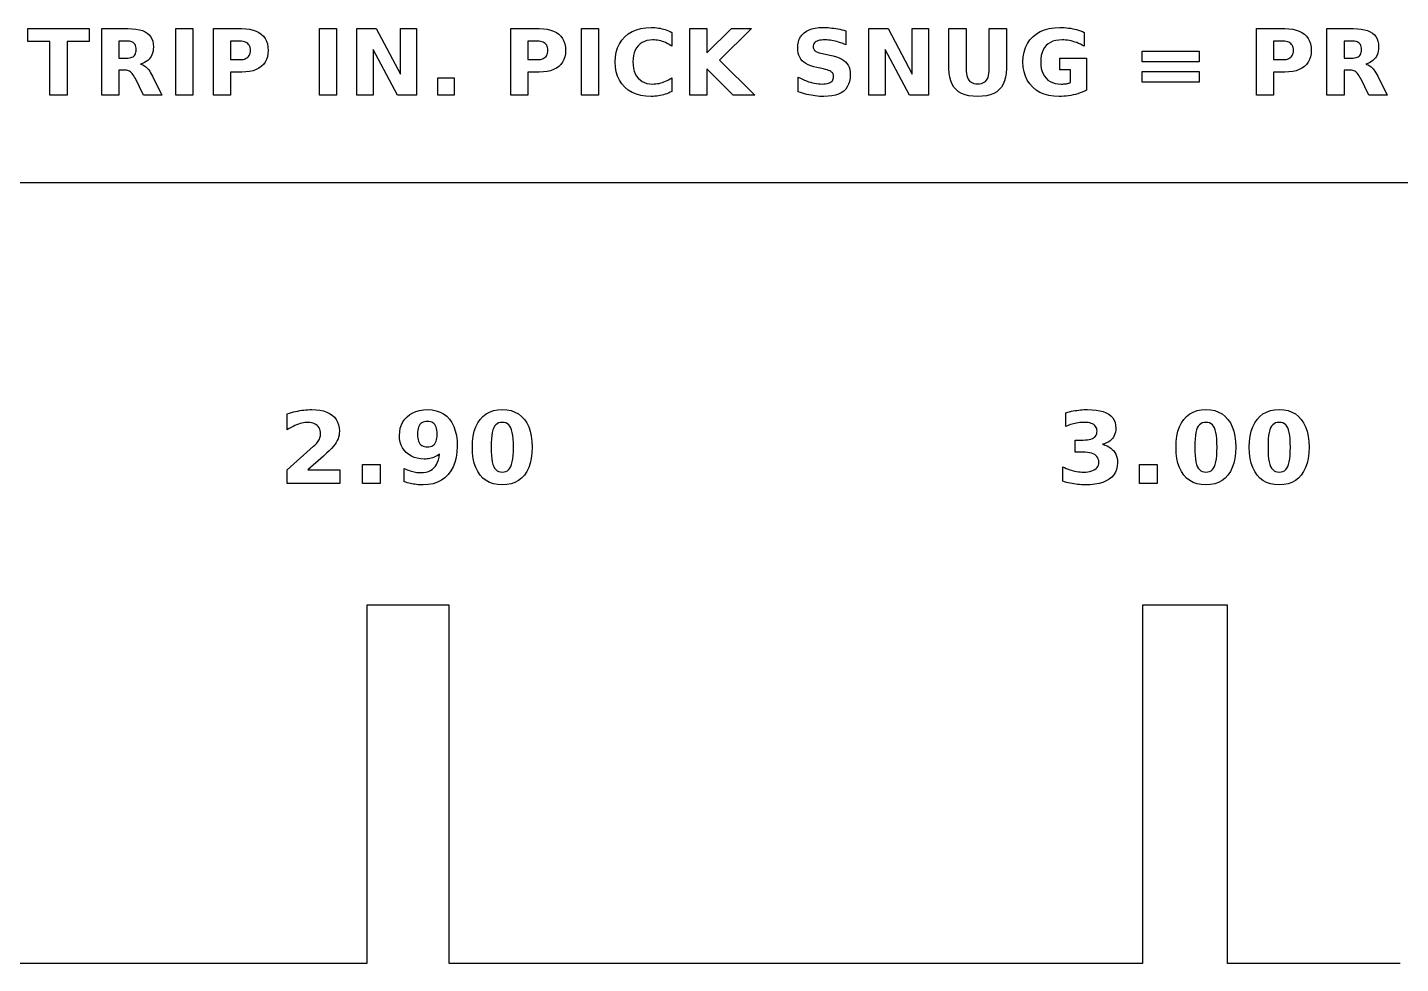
# Model space of a CAD drawing. Header units: millimetres. Extents: x 10 to 256, y 12 to 289.
# Drawn here: x 67.26 to 113.21, y 219.93 to 251.27 of the extents above; entities that cross this region are included whole.
import ezdxf

# ---------------------------------------------------------------- set-up
doc = ezdxf.new("R2010")
doc.units = ezdxf.units.MM
doc.layers.add('CUT', color=1, linetype='CONTINUOUS')
doc.layers.add('ENGRAVE', color=5, linetype='CONTINUOUS')

msp = doc.modelspace()

# ---------------------------------------------------------------- linework, layer by layer
at = {"layer": 'CUT', "color": 1}
for points in [[(11.925, 221.75), (11.925, 246.075), (185.95, 246.075)], [(113.2, 219.925), (107.425, 219.925), (107.425, 231.925), (104.575, 231.925), (104.575, 219.925), (81.375, 219.925), (81.375, 231.925), (78.625, 231.925), (78.625, 219.925), (55.325, 219.925), (55.325, 231.925), (52.675, 231.925), (52.675, 219.925), (29.275, 219.925), (29.275, 231.925), (26.725, 231.925), (26.725, 219.925), (11.925, 219.925), (11.925, 221.1)]]:
    msp.add_lwpolyline(points, dxfattribs=at)
at = {"layer": 'ENGRAVE', "color": 5}
for points in [[(68.0174, 249), (68.0174, 250.7933), (67.2774, 250.7933), (67.2774, 251.2275), (69.3303, 251.2275), (69.3303, 250.7933), (68.5918, 250.7933), (68.5918, 249), (68.0174, 249)], [(70.8941, 251.2111), (71.0081, 251.1906), (71.1091, 251.1619), (71.1971, 251.1249), (71.272, 251.0798), (71.3347, 251.0258), (71.386, 250.9623), (71.4259, 250.8892), (71.4544, 250.8066), (71.4715, 250.7145), (71.4772, 250.6128), (71.4742, 250.5414), (71.4653, 250.4744), (71.4505, 250.4118), (71.4298, 250.3535), (71.4031, 250.2997), (71.3705, 250.2503), (71.3319, 250.2051), (71.2874, 250.1641), (71.2368, 250.1272), (71.1802, 250.0944), (71.1176, 250.0658), (71.049, 250.0414), (71.0876, 250.0306), (71.1248, 250.0159), (71.1607, 249.9976), (71.1952, 249.9754), (71.2283, 249.9495), (71.2601, 249.9198), (71.2912, 249.8855), (71.3225, 249.8458), (71.3539, 249.8006), (71.3854, 249.75), (71.4171, 249.694), (71.4488, 249.6326), (71.7606, 249), (71.1489, 249), (70.8774, 249.5535), (70.85, 249.6063), (70.8224, 249.6532), (70.7948, 249.6941), (70.767, 249.7292), (70.7391, 249.7585), (70.711, 249.7818), (70.6814, 249.8005), (70.6486, 249.8158), (70.6128, 249.8277), (70.5738, 249.8362), (70.5317, 249.8413), (70.4865, 249.843), (70.3239, 249.843), (70.3239, 249), (69.7495, 249), (69.7495, 251.2275), (70.6267, 251.2275), (70.7669, 251.2234), (70.8941, 251.2111)], [(72.7989, 251.2275), (72.7989, 249), (72.2245, 249), (72.2245, 251.2275), (72.7989, 251.2275)], [(75.0897, 251.0388), (75.1593, 250.9714), (75.2161, 250.8951), (75.2604, 250.8099), (75.292, 250.7158), (75.3109, 250.6128), (75.3173, 250.5009), (75.3109, 250.3885), (75.292, 250.2852), (75.2604, 250.1908), (75.2161, 250.1054), (75.1593, 250.029), (75.0897, 249.9616), (75.0084, 249.9039), (74.9161, 249.8567), (74.8128, 249.82), (74.6985, 249.7938), (74.5732, 249.7781), (74.437, 249.7728), (74.058, 249.7728), (74.058, 249), (73.4836, 249), (73.4836, 251.2275), (74.437, 251.2275), (74.5732, 251.2223), (74.6985, 251.2065), (74.8128, 251.1803), (74.9161, 251.1436), (75.0084, 251.0964), (75.0897, 251.0388)], [(77.6057, 249), (77.0313, 249), (77.0313, 251.2275), (77.6057, 251.2275), (77.6057, 249)], [(80.2867, 249), (79.6451, 249), (78.835, 250.5278), (78.835, 249), (78.2904, 249), (78.2904, 251.2275), (78.9319, 251.2275), (79.7421, 249.6997), (79.7421, 251.2275), (80.2867, 251.2275), (80.2867, 249)], [(85.0449, 251.0388), (85.1145, 250.9714), (85.1713, 250.8951), (85.2156, 250.8099), (85.2472, 250.7158), (85.2661, 250.6128), (85.2725, 250.5009), (85.2661, 250.3885), (85.2472, 250.2852), (85.2156, 250.1908), (85.1713, 250.1054), (85.1145, 250.029), (85.0449, 249.9616), (84.9636, 249.9039), (84.8713, 249.8567), (84.768, 249.82), (84.6537, 249.7938), (84.5284, 249.7781), (84.3922, 249.7728), (84.0132, 249.7728), (84.0132, 249), (83.4388, 249), (83.4388, 251.2275), (84.3922, 251.2275), (84.5284, 251.2223), (84.6537, 251.2065), (84.768, 251.1803), (84.8713, 251.1436), (84.9636, 251.0964), (85.0449, 251.0388)], [(86.3749, 249), (85.8005, 249), (85.8005, 251.2275), (86.3749, 251.2275), (86.3749, 249)], [(88.4964, 248.9985), (88.4388, 248.9857), (88.3803, 248.9753), (88.3211, 248.9672), (88.261, 248.9614), (88.2, 248.9579), (88.1383, 248.9567), (87.9592, 248.9654), (87.793, 248.9913), (87.6396, 249.0345), (87.4991, 249.095), (87.3714, 249.1728), (87.2565, 249.2678), (87.1572, 249.3777), (87.0758, 249.4998), (87.0126, 249.6343), (86.9674, 249.781), (86.9403, 249.9401), (86.9313, 250.1115), (86.9403, 250.2834), (86.9674, 250.4428), (87.0126, 250.5899), (87.0758, 250.7246), (87.1572, 250.8468), (87.2565, 250.9567), (87.3714, 251.0518), (87.4991, 251.1295), (87.6396, 251.19), (87.793, 251.2332), (87.9592, 251.2592), (88.1383, 251.2678), (88.2, 251.2666), (88.261, 251.2632), (88.3211, 251.2574), (88.3803, 251.2492), (88.4388, 251.2388), (88.4964, 251.226), (88.5532, 251.211), (88.6093, 251.1937), (88.6646, 251.1742), (88.7192, 251.1524), (88.773, 251.1284), (88.8261, 251.1022), (88.8261, 250.6412), (88.773, 250.6759), (88.7202, 250.7073), (88.6676, 250.7355), (88.6152, 250.7605), (88.5631, 250.7823), (88.5113, 250.8008), (88.4591, 250.8163), (88.406, 250.829), (88.352, 250.8389), (88.2971, 250.8459), (88.2413, 250.8501), (88.1845, 250.8515), (88.0857, 250.8461), (87.9942, 250.8297), (87.91, 250.8023), (87.8331, 250.764), (87.7635, 250.7148), (87.7012, 250.6546), (87.6474, 250.5848), (87.6033, 250.5067), (87.5691, 250.4204), (87.5447, 250.3257), (87.53, 250.2228), (87.5251, 250.1115), (87.53, 250.0007), (87.5447, 249.8982), (87.5691, 249.8038), (87.6033, 249.7176), (87.6474, 249.6397), (87.7012, 249.5699), (87.7635, 249.5098), (87.8331, 249.4605), (87.91, 249.4222), (87.9942, 249.3949), (88.0857, 249.3785), (88.1845, 249.373), (88.2413, 249.3744), (88.2971, 249.3786), (88.352, 249.3857), (88.406, 249.3955), (88.4591, 249.4082), (88.5113, 249.4237), (88.5631, 249.4422), (88.6152, 249.464), (88.6676, 249.489), (88.7202, 249.5172), (88.773, 249.5487), (88.8261, 249.5834), (88.8261, 249.1223), (88.773, 249.0961), (88.7192, 249.0721), (88.6646, 249.0504), (88.6093, 249.0308), (88.5532, 249.0136), (88.4964, 248.9985)], [(90.4209, 250.1727), (91.604, 249), (90.8849, 249), (89.9987, 249.8773), (89.9987, 249), (89.4243, 249), (89.4243, 251.2275), (89.9987, 251.2275), (89.9987, 250.4144), (90.8267, 251.2275), (91.4936, 251.2275), (90.4209, 250.1727)], [(94.3508, 250.7947), (94.2923, 250.8098), (94.2347, 250.8225), (94.1781, 250.833), (94.1226, 250.8411), (94.0682, 250.8469), (94.0149, 250.8504), (93.9626, 250.8515), (93.8969, 250.85), (93.8373, 250.8452), (93.7836, 250.8374), (93.7358, 250.8263), (93.694, 250.8122), (93.6582, 250.7948), (93.6281, 250.7742), (93.6035, 250.7501), (93.5844, 250.7225), (93.5707, 250.6914), (93.5625, 250.6568), (93.5598, 250.6188), (93.5616, 250.59), (93.5671, 250.5635), (93.5764, 250.5392), (93.5893, 250.517), (93.6059, 250.497), (93.6262, 250.4793), (93.6513, 250.463), (93.6824, 250.4475), (93.7196, 250.4329), (93.7628, 250.4189), (93.8119, 250.4058), (93.8671, 250.3935), (94.1118, 250.3443), (94.2297, 250.3172), (94.3356, 250.2859), (94.4296, 250.2503), (94.5116, 250.2103), (94.5818, 250.1661), (94.6399, 250.1175), (94.6878, 250.0632), (94.727, 250.0018), (94.7574, 249.9332), (94.7792, 249.8576), (94.7923, 249.7747), (94.7966, 249.6848), (94.7905, 249.5672), (94.7723, 249.4601), (94.742, 249.3635), (94.6995, 249.2773), (94.6448, 249.2017), (94.578, 249.1365), (94.4988, 249.0816), (94.4067, 249.0366), (94.3018, 249.0017), (94.1841, 248.9767), (94.0537, 248.9617), (93.9104, 248.9567), (93.8397, 248.9579), (93.769, 248.9612), (93.6981, 248.9668), (93.6272, 248.9746), (93.5562, 248.9847), (93.4852, 248.997), (93.414, 249.0115), (93.3429, 249.0282), (93.2718, 249.047), (93.2007, 249.068), (93.1296, 249.0911), (93.0585, 249.1164), (93.0585, 249.6013), (93.1292, 249.565), (93.1991, 249.5319), (93.2683, 249.5019), (93.3366, 249.4749), (93.4042, 249.4511), (93.471, 249.4304), (93.537, 249.4129), (93.6022, 249.3985), (93.6666, 249.3874), (93.7303, 249.3794), (93.7931, 249.3746), (93.8552, 249.373), (93.9154, 249.3747), (93.9707, 249.38), (94.0212, 249.3887), (94.0667, 249.4008), (94.1074, 249.4165), (94.1431, 249.4357), (94.1737, 249.458), (94.1987, 249.4834), (94.2181, 249.5117), (94.232, 249.5431), (94.2403, 249.5774), (94.2431, 249.6147), (94.2412, 249.6482), (94.2355, 249.679), (94.2261, 249.7072), (94.2129, 249.7327), (94.1959, 249.7556), (94.1752, 249.7758), (94.1488, 249.7944), (94.1149, 249.8123), (94.0736, 249.8295), (94.0247, 249.8461), (93.9683, 249.862), (93.9044, 249.8773), (93.6821, 249.9265), (93.5757, 249.9527), (93.4793, 249.9837), (93.3928, 250.0194), (93.3164, 250.0598), (93.2499, 250.1049), (93.1935, 250.1548), (93.1463, 250.21), (93.1077, 250.2713), (93.0777, 250.3387), (93.0562, 250.4121), (93.0434, 250.4915), (93.0391, 250.577), (93.045, 250.6836), (93.0629, 250.7817), (93.0928, 250.8713), (93.1345, 250.9523), (93.1883, 251.0248), (93.2539, 251.0888), (93.3307, 251.1435), (93.418, 251.1882), (93.5157, 251.223), (93.6239, 251.2479), (93.7425, 251.2628), (93.8716, 251.2678), (93.933, 251.267), (93.9951, 251.2647), (94.0577, 251.2609), (94.1209, 251.2555), (94.1847, 251.2486), (94.2491, 251.2402), (94.3141, 251.2302), (94.3798, 251.2187), (94.4464, 251.2057), (94.5136, 251.1911), (94.5816, 251.175), (94.6504, 251.1574), (94.6504, 250.6859), (94.5895, 250.7122), (94.529, 250.7362), (94.4691, 250.7579), (94.4097, 250.7774), (94.3508, 250.7947)], [(96.7778, 249), (95.9677, 250.5278), (95.9677, 249), (95.4231, 249), (95.4231, 251.2275), (96.0647, 251.2275), (96.8748, 249.6997), (96.8748, 251.2275), (97.4194, 251.2275), (97.4194, 249), (96.7778, 249)], [(98.7171, 249.5941), (98.7397, 249.5415), (98.7672, 249.4976), (98.8005, 249.4613), (98.8401, 249.4317), (98.886, 249.4086), (98.9383, 249.3921), (98.9969, 249.3823), (99.0619, 249.379), (99.1273, 249.3823), (99.1863, 249.3921), (99.2389, 249.4086), (99.285, 249.4317), (99.3248, 249.4613), (99.3581, 249.4976), (99.3856, 249.5415), (99.4082, 249.5941), (99.4258, 249.6555), (99.4383, 249.7257), (99.4458, 249.8046), (99.4483, 249.8922), (99.4483, 251.2275), (100.0227, 251.2275), (100.0227, 249.8922), (100.0161, 249.7413), (99.9964, 249.6038), (99.9634, 249.4797), (99.9173, 249.369), (99.858, 249.2718), (99.7855, 249.188), (99.6995, 249.1173), (99.5997, 249.0595), (99.486, 249.0145), (99.3585, 248.9824), (99.2171, 248.9632), (99.0619, 248.9567), (98.9072, 248.9632), (98.7662, 248.9824), (98.6389, 249.0145), (98.5255, 249.0595), (98.4257, 249.1173), (98.3398, 249.188), (98.2673, 249.2718), (98.208, 249.369), (98.1619, 249.4797), (98.1289, 249.6038), (98.1092, 249.7413), (98.1026, 249.8922), (98.1026, 251.2275), (98.677, 251.2275), (98.677, 249.8922), (98.6795, 249.8046), (98.687, 249.7257), (98.6995, 249.6555), (98.7171, 249.5941)], [(102.3387, 249.0278), (102.2621, 249.009), (102.1846, 248.993), (102.1062, 248.9799), (102.0271, 248.9698), (101.9471, 248.9625), (101.8663, 248.9582), (101.7846, 248.9567), (101.6056, 248.9654), (101.4393, 248.9913), (101.2859, 249.0345), (101.1454, 249.095), (101.0177, 249.1728), (100.9029, 249.2678), (100.8035, 249.3777), (100.7222, 249.4998), (100.6589, 249.6343), (100.6138, 249.781), (100.5867, 249.9401), (100.5776, 250.1115), (100.5868, 250.2847), (100.6144, 250.4451), (100.6604, 250.5927), (100.7248, 250.7275), (100.8076, 250.8496), (100.9088, 250.959), (101.0261, 251.0533), (101.1568, 251.1305), (101.3012, 251.1906), (101.4592, 251.2335), (101.6308, 251.2592), (101.816, 251.2678), (101.8895, 251.2666), (101.9621, 251.2632), (102.0336, 251.2574), (102.1041, 251.2492), (102.1735, 251.2388), (102.2419, 251.226), (102.3092, 251.211), (102.3751, 251.1937), (102.4398, 251.1742), (102.5032, 251.1524), (102.5653, 251.1284), (102.6261, 251.1022), (102.6261, 250.6412), (102.564, 250.675), (102.502, 250.7058), (102.4402, 250.7337), (102.3784, 250.7585), (102.3168, 250.7804), (102.2554, 250.7993), (102.1939, 250.8153), (102.1324, 250.8283), (102.0709, 250.8385), (102.0093, 250.8457), (101.9477, 250.8501), (101.8861, 250.8515), (101.7761, 250.8462), (101.6748, 250.8302), (101.5823, 250.8036), (101.4985, 250.7663), (101.4235, 250.7184), (101.3572, 250.6598), (101.3004, 250.5913), (101.254, 250.5137), (101.2179, 250.4269), (101.1921, 250.3309), (101.1766, 250.2258), (101.1714, 250.1115), (101.1764, 249.9981), (101.1913, 249.8937), (101.2162, 249.7982), (101.251, 249.7117), (101.2958, 249.6341), (101.3505, 249.5655), (101.4143, 249.5066), (101.4866, 249.4585), (101.5672, 249.4211), (101.6562, 249.3944), (101.7535, 249.3783), (101.8592, 249.373), (101.8887, 249.3733), (101.9175, 249.3742), (101.9456, 249.3758), (101.973, 249.378), (101.9996, 249.3808), (102.0256, 249.3842), (102.0508, 249.3883), (102.0751, 249.3931), (102.0985, 249.3985), (102.1211, 249.4047), (102.1428, 249.4116), (102.1636, 249.4192), (102.1636, 249.8519), (101.813, 249.8519), (101.813, 250.2368), (102.7082, 250.2368), (102.7082, 249.1656), (102.6361, 249.1322), (102.5631, 249.1018), (102.4892, 249.0742), (102.4144, 249.0496), (102.3387, 249.0278)], [(109.9967, 251.0388), (110.0662, 250.9714), (110.1231, 250.8951), (110.1674, 250.8099), (110.199, 250.7158), (110.2179, 250.6128), (110.2242, 250.5009), (110.2179, 250.3885), (110.199, 250.2852), (110.1674, 250.1908), (110.1231, 250.1054), (110.0662, 250.029), (109.9967, 249.9616), (109.9154, 249.9039), (109.8231, 249.8567), (109.7198, 249.82), (109.6055, 249.7938), (109.4802, 249.7781), (109.344, 249.7728), (108.965, 249.7728), (108.965, 249), (108.3906, 249), (108.3906, 251.2275), (109.344, 251.2275), (109.4802, 251.2223), (109.6055, 251.2065), (109.7198, 251.1803), (109.8231, 251.1436), (109.9154, 251.0964), (109.9967, 251.0388)], [(111.8969, 251.2111), (112.0109, 251.1906), (112.112, 251.1619), (112.1999, 251.1249), (112.2748, 251.0798), (112.3375, 251.0258), (112.3888, 250.9623), (112.4287, 250.8892), (112.4572, 250.8066), (112.4743, 250.7145), (112.48, 250.6128), (112.477, 250.5414), (112.4681, 250.4744), (112.4533, 250.4118), (112.4326, 250.3535), (112.4059, 250.2997), (112.3733, 250.2503), (112.3347, 250.2051), (112.2902, 250.1641), (112.2396, 250.1272), (112.183, 250.0944), (112.1204, 250.0658), (112.0518, 250.0414), (112.0904, 250.0306), (112.1276, 250.0159), (112.1635, 249.9976), (112.198, 249.9754), (112.2311, 249.9495), (112.2629, 249.9198), (112.294, 249.8855), (112.3253, 249.8458), (112.3567, 249.8006), (112.3882, 249.75), (112.4199, 249.694), (112.4516, 249.6326), (112.7634, 249), (112.1517, 249), (111.8802, 249.5535), (111.8528, 249.6063), (111.8252, 249.6532), (111.7976, 249.6941), (111.7698, 249.7292), (111.7419, 249.7585), (111.7138, 249.7818), (111.6842, 249.8005), (111.6514, 249.8158), (111.6156, 249.8277), (111.5766, 249.8362), (111.5345, 249.8413), (111.4893, 249.843), (111.3267, 249.843), (111.3267, 249), (110.7523, 249), (110.7523, 251.2275), (111.6296, 251.2275), (111.7697, 251.2234), (111.8969, 251.2111)], [(70.8244, 250.307), (70.8484, 250.3317), (70.8679, 250.3613), (70.8832, 250.3957), (70.8941, 250.4349), (70.9006, 250.479), (70.9028, 250.5278), (70.9006, 250.5761), (70.8941, 250.6196), (70.8832, 250.6583), (70.8679, 250.6922), (70.8484, 250.7213), (70.8244, 250.7456), (70.7955, 250.7657), (70.7609, 250.7821), (70.7205, 250.7948), (70.6746, 250.804), (70.6229, 250.8094), (70.5656, 250.8113), (70.3239, 250.8113), (70.3239, 250.2398), (70.5656, 250.2398), (70.6229, 250.2417), (70.6746, 250.2473), (70.7205, 250.2566), (70.7609, 250.2697), (70.7955, 250.2865), (70.8244, 250.307)], [(74.6015, 250.2456), (74.6339, 250.2704), (74.6617, 250.2994), (74.6845, 250.3322), (74.7022, 250.3687), (74.7148, 250.409), (74.7224, 250.4531), (74.7249, 250.5009), (74.7224, 250.5487), (74.7148, 250.5928), (74.7022, 250.633), (74.6845, 250.6693), (74.6617, 250.7019), (74.6339, 250.7307), (74.6015, 250.7553), (74.5648, 250.7754), (74.5239, 250.7911), (74.4788, 250.8023), (74.4294, 250.809), (74.3758, 250.8113), (74.058, 250.8113), (74.058, 250.1891), (74.3758, 250.1891), (74.4294, 250.1914), (74.4788, 250.1981), (74.5239, 250.2094), (74.5648, 250.2252), (74.6015, 250.2456)], [(84.5567, 250.2456), (84.5891, 250.2704), (84.6169, 250.2994), (84.6397, 250.3322), (84.6574, 250.3687), (84.67, 250.409), (84.6776, 250.4531), (84.6801, 250.5009), (84.6776, 250.5487), (84.67, 250.5928), (84.6574, 250.633), (84.6397, 250.6693), (84.6169, 250.7019), (84.5891, 250.7307), (84.5567, 250.7553), (84.52, 250.7754), (84.4791, 250.7911), (84.434, 250.8023), (84.3846, 250.809), (84.331, 250.8113), (84.0132, 250.8113), (84.0132, 250.1891), (84.331, 250.1891), (84.3846, 250.1914), (84.434, 250.1981), (84.4791, 250.2094), (84.52, 250.2252), (84.5567, 250.2456)], [(106.4781, 250.122), (104.5654, 250.122), (104.5654, 250.4726), (106.4781, 250.4726), (106.4781, 250.122)], [(109.5085, 250.2456), (109.5409, 250.2704), (109.5687, 250.2994), (109.5915, 250.3322), (109.6092, 250.3687), (109.6218, 250.409), (109.6294, 250.4531), (109.6319, 250.5009), (109.6294, 250.5487), (109.6218, 250.5928), (109.6092, 250.633), (109.5915, 250.6693), (109.5687, 250.7019), (109.5409, 250.7307), (109.5085, 250.7553), (109.4718, 250.7754), (109.4309, 250.7911), (109.3857, 250.8023), (109.3364, 250.809), (109.2828, 250.8113), (108.965, 250.8113), (108.965, 250.1891), (109.2828, 250.1891), (109.3364, 250.1914), (109.3857, 250.1981), (109.4309, 250.2094), (109.4718, 250.2252), (109.5085, 250.2456)], [(111.8272, 250.307), (111.8512, 250.3317), (111.8708, 250.3613), (111.886, 250.3957), (111.8969, 250.4349), (111.9034, 250.479), (111.9056, 250.5278), (111.9034, 250.5761), (111.8969, 250.6196), (111.886, 250.6583), (111.8708, 250.6922), (111.8512, 250.7213), (111.8272, 250.7456), (111.7983, 250.7657), (111.7637, 250.7821), (111.7234, 250.7948), (111.6774, 250.804), (111.6257, 250.8094), (111.5684, 250.8113), (111.3267, 250.8113), (111.3267, 250.2398), (111.5684, 250.2398), (111.6257, 250.2417), (111.6774, 250.2473), (111.7234, 250.2566), (111.7637, 250.2697), (111.7983, 250.2865), (111.8272, 250.307)], [(81.5383, 249), (81.0012, 249), (81.0012, 249.5774), (81.5383, 249.5774), (81.5383, 249)], [(106.4781, 249.7937), (106.4781, 249.4401), (104.5654, 249.4401), (104.5654, 249.7937), (106.4781, 249.7937)], [(77.7175, 236), (75.9515, 236), (75.9515, 236.4606), (76.8386, 237.2435), (76.8765, 237.2792), (76.9109, 237.3146), (76.9419, 237.3497), (76.9695, 237.3845), (76.9936, 237.4191), (77.0144, 237.4535), (77.0318, 237.4879), (77.046, 237.5227), (77.0571, 237.558), (77.065, 237.5938), (77.0697, 237.63), (77.0713, 237.6667), (77.0681, 237.7218), (77.0586, 237.7732), (77.0426, 237.8209), (77.0203, 237.8649), (76.9916, 237.9052), (76.9566, 237.9417), (76.9162, 237.9736), (76.8717, 237.9996), (76.8229, 238.0199), (76.7699, 238.0343), (76.7128, 238.043), (76.6514, 238.0459), (76.6018, 238.0442), (76.5507, 238.0389), (76.498, 238.0302), (76.4438, 238.018), (76.388, 238.0024), (76.3308, 237.9832), (76.272, 237.9607), (76.2119, 237.9347), (76.1505, 237.9053), (76.0877, 237.8726), (76.0236, 237.8364), (75.958, 237.7969), (75.958, 238.3307), (76.0284, 238.3531), (76.0986, 238.3737), (76.1684, 238.3924), (76.238, 238.4092), (76.3073, 238.4242), (76.3763, 238.4373), (76.445, 238.4485), (76.5132, 238.4577), (76.581, 238.4648), (76.6483, 238.4699), (76.7152, 238.4729), (76.7816, 238.474), (76.9216, 238.4686), (77.0508, 238.4526), (77.1692, 238.4259), (77.2768, 238.3886), (77.3735, 238.3406), (77.4595, 238.2819), (77.5334, 238.2137), (77.5938, 238.137), (77.6408, 238.052), (77.6743, 237.9586), (77.6945, 237.8567), (77.7012, 237.7464), (77.6984, 237.681), (77.6898, 237.617), (77.6756, 237.5546), (77.6556, 237.4936), (77.63, 237.4341), (77.5987, 237.3761), (77.5582, 237.3157), (77.5052, 237.2487), (77.4396, 237.1753), (77.3614, 237.0955), (77.2707, 237.0091), (77.1674, 236.9163), (76.6481, 236.4606), (77.7175, 236.4606), (77.7175, 236)], [(79.9722, 236.4602), (80.0203, 236.4417), (80.0677, 236.4252), (80.1143, 236.4106), (80.1603, 236.3979), (80.2057, 236.3873), (80.251, 236.3785), (80.2962, 236.3717), (80.3411, 236.3668), (80.3859, 236.3639), (80.4304, 236.363), (80.5203, 236.3673), (80.6033, 236.3802), (80.6795, 236.4018), (80.7487, 236.432), (80.8111, 236.4709), (80.8666, 236.5184), (80.9151, 236.5744), (80.9565, 236.6387), (80.9907, 236.7115), (81.0178, 236.7926), (81.0378, 236.882), (81.0506, 236.9798), (81.0133, 236.9538), (80.9751, 236.9301), (80.9362, 236.9086), (80.8965, 236.8894), (80.8559, 236.8724), (80.8146, 236.8577), (80.7722, 236.8453), (80.7286, 236.8351), (80.6839, 236.8272), (80.638, 236.8216), (80.591, 236.8182), (80.5427, 236.8171), (80.4225, 236.8231), (80.3103, 236.8412), (80.206, 236.8714), (80.1098, 236.9136), (80.0216, 236.9679), (79.9413, 237.0343), (79.8715, 237.1106), (79.8143, 237.1945), (79.7698, 237.286), (79.7381, 237.3852), (79.719, 237.492), (79.7127, 237.6064), (79.7197, 237.7329), (79.741, 237.8506), (79.7763, 237.9596), (79.8259, 238.06), (79.8896, 238.1517), (79.9674, 238.2347), (80.0571, 238.3068), (80.1565, 238.3658), (80.2654, 238.4117), (80.384, 238.4445), (80.5123, 238.4641), (80.6502, 238.4707), (80.8026, 238.4618), (80.9431, 238.4351), (81.0717, 238.3905), (81.1884, 238.3282), (81.2931, 238.248), (81.3858, 238.1501), (81.4654, 238.0358), (81.5305, 237.9068), (81.5812, 237.7631), (81.6173, 237.6046), (81.639, 237.4314), (81.6463, 237.2435), (81.6378, 237.0499), (81.6124, 236.8707), (81.5702, 236.7058), (81.511, 236.5552), (81.4349, 236.4189), (81.3419, 236.297), (81.2342, 236.1919), (81.1138, 236.1058), (80.981, 236.0389), (80.8355, 235.991), (80.6775, 235.9624), (80.5069, 235.9528), (80.4504, 235.9535), (80.3946, 235.9556), (80.3397, 235.9591), (80.2856, 235.964), (80.2323, 235.9703), (80.1798, 235.978), (80.1279, 235.9871), (80.0763, 235.9976), (80.0252, 236.0096), (79.9743, 236.0229), (79.9239, 236.0376), (79.8738, 236.0537), (79.8738, 236.5029), (79.9233, 236.4806), (79.9722, 236.4602)], [(80.791, 237.2506), (80.8299, 237.2713), (80.8644, 237.298), (80.8943, 237.3306), (80.9197, 237.3691), (80.9404, 237.4135), (80.9566, 237.4638), (80.9681, 237.5201), (80.975, 237.5823), (80.9773, 237.6504), (80.975, 237.718), (80.9681, 237.7799), (80.9566, 237.8359), (80.9404, 237.8862), (80.9197, 237.9307), (80.8943, 237.9694), (80.8644, 238.0022), (80.8299, 238.0291), (80.791, 238.05), (80.7475, 238.0649), (80.6994, 238.0738), (80.6469, 238.0768), (80.5944, 238.0738), (80.5464, 238.0649), (80.5029, 238.05), (80.4639, 238.0291), (80.4294, 238.0022), (80.3995, 237.9694), (80.3741, 237.9307), (80.3534, 237.8862), (80.3373, 237.8359), (80.3257, 237.7799), (80.3188, 237.718), (80.3165, 237.6504), (80.3188, 237.5823), (80.3257, 237.5201), (80.3373, 237.4638), (80.3534, 237.4135), (80.3741, 237.3691), (80.3995, 237.3306), (80.4294, 237.298), (80.4639, 237.2713), (80.5029, 237.2506), (80.5464, 237.2358), (80.5944, 237.2269), (80.6469, 237.224), (80.6994, 237.2269), (80.7475, 237.2358), (80.791, 237.2506)], [(84.0875, 236.6777), (84.0369, 236.5301), (83.9718, 236.3977), (83.8922, 236.2808), (83.7994, 236.1806), (83.6944, 236.0986), (83.5773, 236.0348), (83.4481, 235.9892), (83.3067, 235.9619), (83.1533, 235.9528), (82.9993, 235.9619), (82.8576, 235.9892), (82.7281, 236.0348), (82.6108, 236.0986), (82.5056, 236.1806), (82.4127, 236.2808), (82.3332, 236.3977), (82.2681, 236.5301), (82.2174, 236.6777), (82.1812, 236.8407), (82.1595, 237.0189), (82.1523, 237.2126), (82.1595, 237.4067), (82.1812, 237.5854), (82.2174, 237.7487), (82.2681, 237.8965), (82.3332, 238.029), (82.4127, 238.146), (82.5056, 238.2462), (82.6108, 238.3282), (82.7281, 238.392), (82.8576, 238.4375), (82.9993, 238.4648), (83.1533, 238.474), (83.3067, 238.4648), (83.4481, 238.4375), (83.5773, 238.392), (83.6944, 238.3282), (83.7994, 238.2462), (83.8922, 238.146), (83.9718, 238.029), (84.0369, 237.8965), (84.0875, 237.7487), (84.1237, 237.5854), (84.1454, 237.4067), (84.1526, 237.2126), (84.1454, 237.0189), (84.1237, 236.8407), (84.0875, 236.6777)], [(83.5046, 237.6058), (83.488, 237.7054), (83.4667, 237.7899), (83.4406, 237.8595), (83.4088, 237.9165), (83.3707, 237.9631), (83.326, 237.9993), (83.2749, 238.0252), (83.2173, 238.0407), (83.1533, 238.0459), (83.0892, 238.0407), (83.0316, 238.0252), (82.9804, 237.9993), (82.9356, 237.9631), (82.8972, 237.9165), (82.8652, 237.8595), (82.8388, 237.7899), (82.8173, 237.7054), (82.8005, 237.6058), (82.7885, 237.4913), (82.7813, 237.3619), (82.7789, 237.2174), (82.7813, 237.0715), (82.7885, 236.9406), (82.8005, 236.8248), (82.8173, 236.7241), (82.8388, 236.6385), (82.8652, 236.568), (82.8972, 236.5103), (82.9356, 236.4631), (82.9804, 236.4264), (83.0316, 236.4002), (83.0892, 236.3845), (83.1533, 236.3792), (83.2169, 236.3845), (83.2741, 236.4002), (83.325, 236.4264), (83.3696, 236.4631), (83.4078, 236.5103), (83.4397, 236.568), (83.4661, 236.6385), (83.4877, 236.7241), (83.5044, 236.8248), (83.5164, 236.9406), (83.5236, 237.0715), (83.526, 237.2174), (83.5236, 237.3619), (83.5165, 237.4913), (83.5046, 237.6058)], [(103.3913, 237.2575), (103.4569, 237.2233), (103.5158, 237.184), (103.5683, 237.1394), (103.6141, 237.0897), (103.6532, 237.035), (103.6851, 236.9755), (103.71, 236.9113), (103.7277, 236.8423), (103.7383, 236.7686), (103.7419, 236.6901), (103.7342, 236.5745), (103.7112, 236.4685), (103.6727, 236.3721), (103.6189, 236.2854), (103.5497, 236.2083), (103.4652, 236.1408), (103.3659, 236.0833), (103.2525, 236.0363), (103.125, 235.9998), (102.9834, 235.9737), (102.8277, 235.958), (102.6579, 235.9528), (102.5955, 235.9536), (102.533, 235.9561), (102.4705, 235.9603), (102.408, 235.9662), (102.3454, 235.9737), (102.2827, 235.9829), (102.2202, 235.9938), (102.1579, 236.0063), (102.0958, 236.0205), (102.0339, 236.0364), (101.9723, 236.054), (101.9108, 236.0732), (101.9108, 236.5566), (101.9694, 236.5285), (102.0278, 236.5028), (102.086, 236.4795), (102.1441, 236.4586), (102.2021, 236.4401), (102.26, 236.424), (102.3176, 236.4103), (102.3749, 236.3991), (102.4319, 236.3904), (102.4885, 236.3842), (102.5449, 236.3805), (102.6009, 236.3792), (102.6807, 236.3816), (102.754, 236.3888), (102.8209, 236.4008), (102.8813, 236.4176), (102.9352, 236.4391), (102.9826, 236.4655), (103.0231, 236.4963), (103.0563, 236.5313), (103.0821, 236.5705), (103.1005, 236.6138), (103.1116, 236.6613), (103.1153, 236.7129), (103.1115, 236.766), (103.1002, 236.8146), (103.0813, 236.8588), (103.0549, 236.8984), (103.0209, 236.9336), (102.9794, 236.9644), (102.9305, 236.9905), (102.8744, 237.0118), (102.8111, 237.0284), (102.7406, 237.0403), (102.663, 237.0474), (102.5782, 237.0498), (102.3275, 237.0498), (102.3275, 237.4535), (102.5912, 237.4535), (102.6665, 237.4555), (102.7351, 237.4617), (102.7971, 237.472), (102.8523, 237.4864), (102.9009, 237.5049), (102.9427, 237.5275), (102.9781, 237.5543), (103.0069, 237.5855), (103.0294, 237.6209), (103.0455, 237.6606), (103.0551, 237.7046), (103.0583, 237.7529), (103.0552, 237.7978), (103.0458, 237.8392), (103.0302, 237.877), (103.0084, 237.9113), (102.9803, 237.9421), (102.946, 237.9694), (102.906, 237.9928), (102.8608, 238.0119), (102.8105, 238.0268), (102.755, 238.0374), (102.6944, 238.0438), (102.6286, 238.0459), (102.5781, 238.0449), (102.5273, 238.0421), (102.4764, 238.0374), (102.4253, 238.0307), (102.3741, 238.0222), (102.3226, 238.0117), (102.2711, 237.9994), (102.2197, 237.9853), (102.1684, 237.9694), (102.1172, 237.9517), (102.066, 237.9321), (102.015, 237.9108), (102.015, 238.3698), (102.0768, 238.3864), (102.1383, 238.4016), (102.1997, 238.4154), (102.261, 238.4277), (102.322, 238.4385), (102.3828, 238.4479), (102.4434, 238.4559), (102.5036, 238.4624), (102.5635, 238.4674), (102.623, 238.4711), (102.6821, 238.4732), (102.7409, 238.474), (102.8922, 238.4696), (103.0302, 238.4567), (103.1549, 238.4351), (103.2665, 238.4049), (103.3647, 238.366), (103.4497, 238.3185), (103.5216, 238.2623), (103.5804, 238.1974), (103.6261, 238.1238), (103.6588, 238.0415), (103.6784, 237.9504), (103.6849, 237.8506), (103.6818, 237.7817), (103.6725, 237.717), (103.6569, 237.6567), (103.635, 237.6007), (103.6069, 237.5489), (103.5726, 237.5015), (103.5322, 237.4584), (103.4858, 237.4198), (103.4335, 237.3857), (103.3751, 237.3561), (103.3109, 237.3309), (103.2406, 237.3102), (103.3192, 237.2865), (103.3913, 237.2575)], [(107.6349, 236.6777), (107.5842, 236.5301), (107.5191, 236.3977), (107.4396, 236.2808), (107.3467, 236.1806), (107.2417, 236.0986), (107.1246, 236.0348), (106.9954, 235.9892), (106.8541, 235.9619), (106.7006, 235.9528), (106.5467, 235.9619), (106.4049, 235.9892), (106.2754, 236.0348), (106.1581, 236.0986), (106.053, 236.1806), (105.9601, 236.2808), (105.8805, 236.3977), (105.8154, 236.5301), (105.7647, 236.6777), (105.7286, 236.8407), (105.7069, 237.0189), (105.6996, 237.2126), (105.7069, 237.4067), (105.7286, 237.5854), (105.7647, 237.7487), (105.8154, 237.8965), (105.8805, 238.029), (105.9601, 238.146), (106.053, 238.2462), (106.1581, 238.3282), (106.2754, 238.392), (106.4049, 238.4375), (106.5467, 238.4648), (106.7006, 238.474), (106.8541, 238.4648), (106.9954, 238.4375), (107.1246, 238.392), (107.2417, 238.3282), (107.3467, 238.2462), (107.4396, 238.146), (107.5191, 238.029), (107.5842, 237.8965), (107.6349, 237.7487), (107.671, 237.5854), (107.6927, 237.4067), (107.7, 237.2126), (107.6927, 237.0189), (107.671, 236.8407), (107.6349, 236.6777)], [(107.052, 237.6058), (107.0354, 237.7054), (107.014, 237.7899), (106.9879, 237.8595), (106.9562, 237.9165), (106.918, 237.9631), (106.8733, 237.9993), (106.8222, 238.0252), (106.7647, 238.0407), (106.7006, 238.0459), (106.6366, 238.0407), (106.5789, 238.0252), (106.5277, 237.9993), (106.4829, 237.9631), (106.4445, 237.9165), (106.4125, 237.8595), (106.3862, 237.7899), (106.3646, 237.7054), (106.3478, 237.6058), (106.3359, 237.4913), (106.3287, 237.3619), (106.3263, 237.2174), (106.3287, 237.0715), (106.3359, 236.9406), (106.3478, 236.8248), (106.3646, 236.7241), (106.3862, 236.6385), (106.4125, 236.568), (106.4445, 236.5103), (106.4829, 236.4631), (106.5277, 236.4264), (106.5789, 236.4002), (106.6366, 236.3845), (106.7006, 236.3792), (106.7642, 236.3845), (106.8214, 236.4002), (106.8723, 236.4264), (106.9169, 236.4631), (106.9552, 236.5103), (106.9871, 236.568), (107.0134, 236.6385), (107.035, 236.7241), (107.0518, 236.8248), (107.0638, 236.9406), (107.0709, 237.0715), (107.0733, 237.2174), (107.071, 237.3619), (107.0638, 237.4913), (107.052, 237.6058)], [(110.0875, 236.6777), (110.0369, 236.5301), (109.9718, 236.3977), (109.8922, 236.2808), (109.7994, 236.1806), (109.6944, 236.0986), (109.5773, 236.0348), (109.4481, 235.9892), (109.3067, 235.9619), (109.1533, 235.9528), (108.9993, 235.9619), (108.8576, 235.9892), (108.7281, 236.0348), (108.6108, 236.0986), (108.5056, 236.1806), (108.4127, 236.2808), (108.3332, 236.3977), (108.2681, 236.5301), (108.2174, 236.6777), (108.1812, 236.8407), (108.1595, 237.0189), (108.1523, 237.2126), (108.1595, 237.4067), (108.1812, 237.5854), (108.2174, 237.7487), (108.2681, 237.8965), (108.3332, 238.029), (108.4127, 238.146), (108.5056, 238.2462), (108.6108, 238.3282), (108.7281, 238.392), (108.8576, 238.4375), (108.9993, 238.4648), (109.1533, 238.474), (109.3067, 238.4648), (109.4481, 238.4375), (109.5773, 238.392), (109.6944, 238.3282), (109.7994, 238.2462), (109.8922, 238.146), (109.9718, 238.029), (110.0369, 237.8965), (110.0875, 237.7487), (110.1237, 237.5854), (110.1454, 237.4067), (110.1526, 237.2126), (110.1454, 237.0189), (110.1237, 236.8407), (110.0875, 236.6777)], [(109.5046, 237.6058), (109.488, 237.7054), (109.4667, 237.7899), (109.4406, 237.8595), (109.4088, 237.9165), (109.3707, 237.9631), (109.326, 237.9993), (109.2749, 238.0252), (109.2173, 238.0407), (109.1533, 238.0459), (109.0892, 238.0407), (109.0316, 238.0252), (108.9804, 237.9993), (108.9356, 237.9631), (108.8972, 237.9165), (108.8652, 237.8595), (108.8388, 237.7899), (108.8173, 237.7054), (108.8005, 237.6058), (108.7885, 237.4913), (108.7813, 237.3619), (108.7789, 237.2174), (108.7813, 237.0715), (108.7885, 236.9406), (108.8005, 236.8248), (108.8173, 236.7241), (108.8388, 236.6385), (108.8652, 236.568), (108.8972, 236.5103), (108.9356, 236.4631), (108.9804, 236.4264), (109.0316, 236.4002), (109.0892, 236.3845), (109.1533, 236.3792), (109.2169, 236.3845), (109.2741, 236.4002), (109.325, 236.4264), (109.3696, 236.4631), (109.4078, 236.5103), (109.4397, 236.568), (109.4661, 236.6385), (109.4877, 236.7241), (109.5044, 236.8248), (109.5164, 236.9406), (109.5236, 237.0715), (109.526, 237.2174), (109.5236, 237.3619), (109.5165, 237.4913), (109.5046, 237.6058)], [(79.0666, 236), (78.4807, 236), (78.4807, 236.6299), (79.0666, 236.6299), (79.0666, 236)], [(105.0666, 236), (104.4807, 236), (104.4807, 236.6299), (105.0666, 236.6299), (105.0666, 236)]]:
    msp.add_lwpolyline(points, close=True, dxfattribs=at)

doc.saveas('drawing.dxf')
